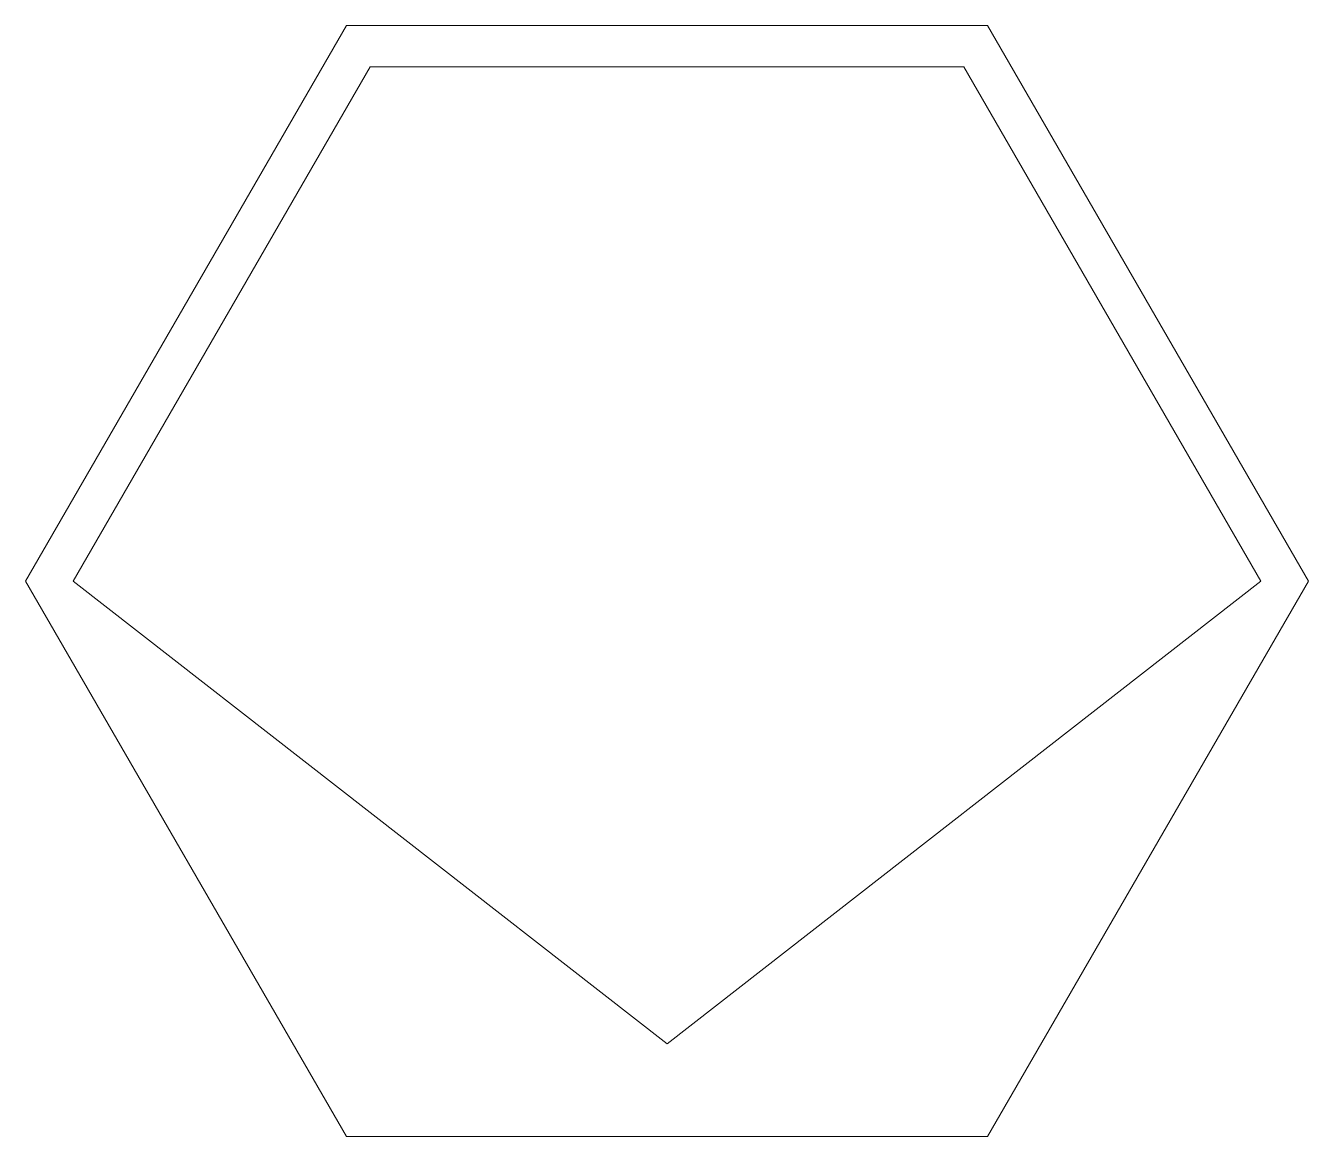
# Model space of a CAD drawing. Header units: millimetres. Extents: x 10.1 to 72.5, y -64.6 to -10.6.
import ezdxf

# ---------------------------------------------------------------- set-up
doc = ezdxf.new("R2010")
doc.units = ezdxf.units.MM
doc.header["$MEASUREMENT"] = 0
doc.layers.add('Layer 1', color=7, linetype='Continuous', lineweight=0)

msp = doc.modelspace()

# ---------------------------------------------------------------- linework, layer by layer
at = {"layer": 'Layer 1', "color": 1, "lineweight": 0, "true_color": 0xff0000}
for points in [[(56.863, -10.571), (25.687, -10.571), (10.098, -37.571), (25.687, -64.571), (56.863, -64.571), (72.452, -37.571)], [(55.709, -12.571), (26.841, -12.571), (12.407, -37.571), (41.275, -60.071), (70.143, -37.571)]]:
    msp.add_lwpolyline(points, close=True, dxfattribs=at)

doc.saveas('drawing.dxf')
